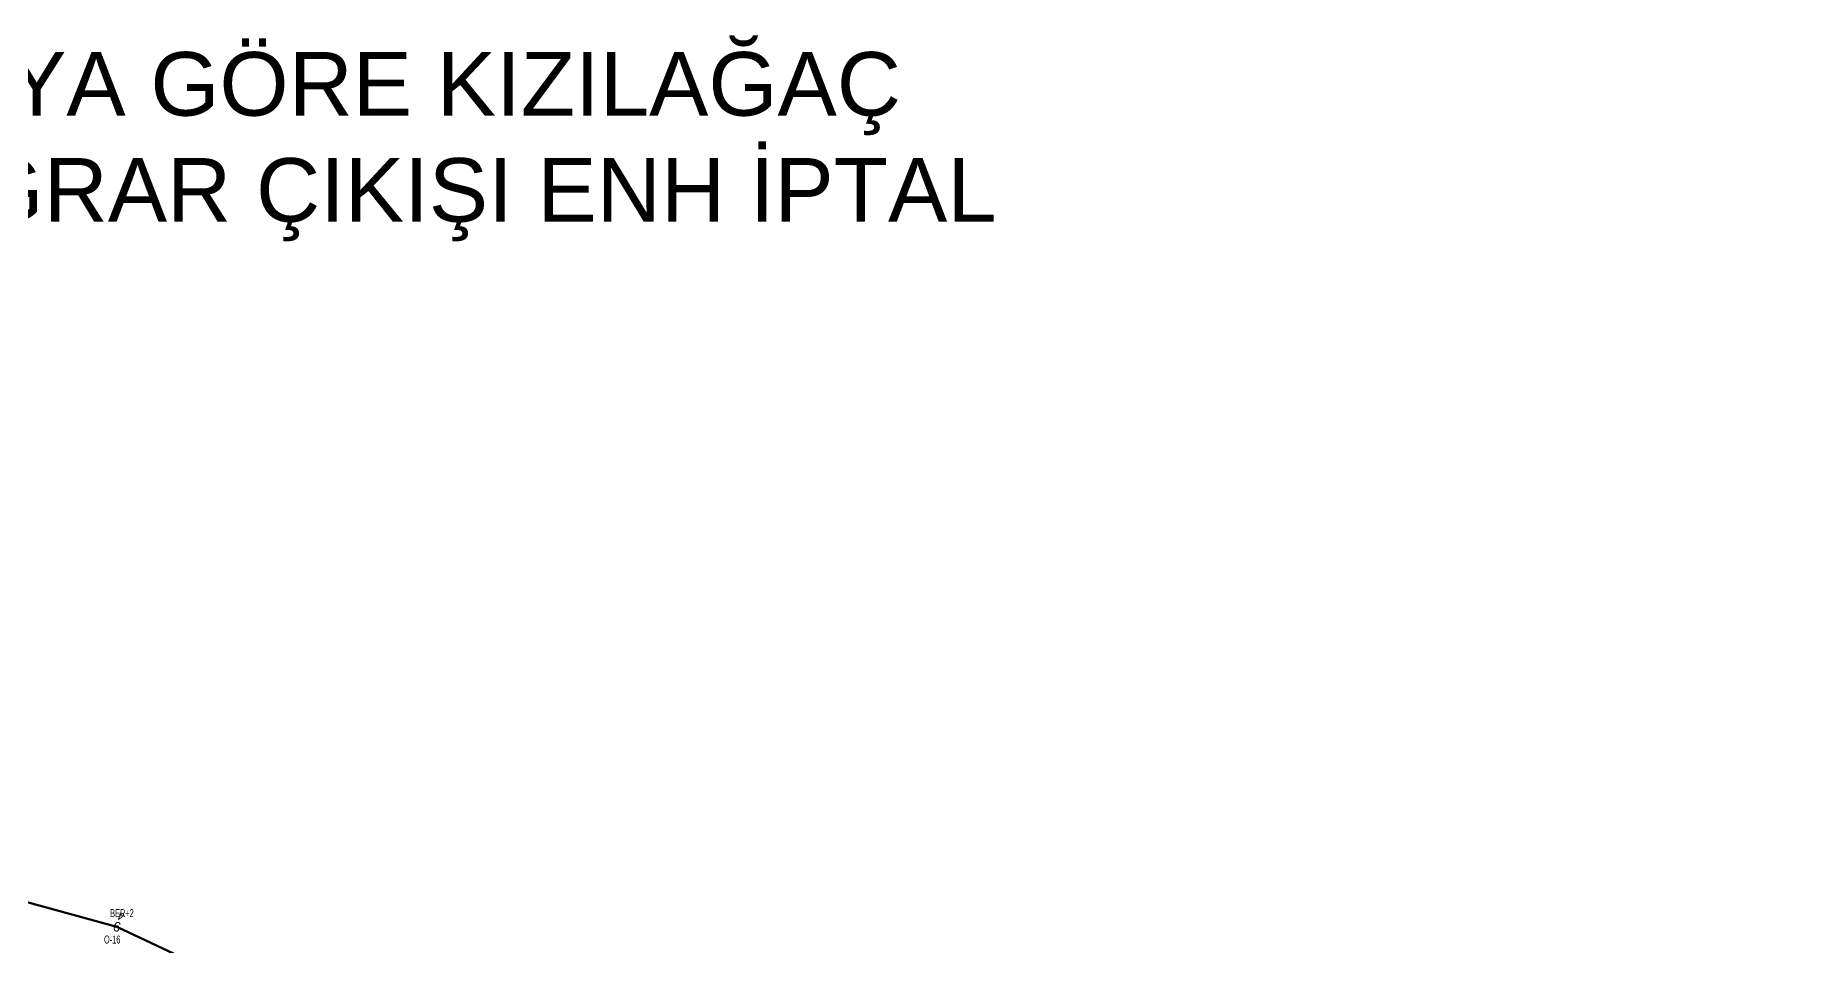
# Model space of a CAD drawing. Header units: millimetres. Extents: x 472380 to 475428, y 4017879 to 4021986.
# Drawn here: x 473384.9 to 473837.7, y 4020362.6 to 4020595.9 of the extents above; entities that cross this region are included whole.
import ezdxf
from ezdxf.enums import TextEntityAlignment as Align

# ---------------------------------------------------------------- set-up
doc = ezdxf.new("R2010")
doc.units = ezdxf.units.MM
doc.layers.add('DIREK_ENH_MEVCUT', color=6, linetype='Continuous', lineweight=25)
doc.layers.add('HAT_ENH_HAVAI_MEVCUT', color=6, linetype='Continuous', lineweight=70)
doc.styles.add('Direk', font='B_CAD')
doc.styles.get("Standard").update_dxf_attribs({"font": 'Arial'})

msp = doc.modelspace()

# ---------------------------------------------------------------- linework, layer by layer
at = {"layer": 'HAT_ENH_HAVAI_MEVCUT'}
for q in [(473207.986347, 4020421.397215), (475295.742, 4019477.16)]:
    msp.add_line((473405.779009, 4020367.465824), q, dxfattribs=at)

# ---------------------------------------------------------------- texts
at = {"color": 4, "insert": (473258.668842, 4020591.599332), "char_height": 16.30284596, "attachment_point": 1}
msp.add_mtext_dynamic_manual_height_columns("\\A1;1.ÇALIŞMAYA GÖRE KIZILAĞAÇ DM'DEN UGRAR ÇIKIŞI ENH İPTAL EDİLDİ. ", width=377.974483, gutter_width=81.51423, heights=[0], dxfattribs=at)
at = {"layer": 'DIREK_ENH_MEVCUT', "width": 0.53}
for s, p in [('BER+2', (473407.060509, 4020370.941761)), ('O-16', (473404.568298, 4020364.181896))]:
    msp.add_text(s, height=2.05, dxfattribs=at).set_placement(p, align=Align.MIDDLE_CENTER)
at = {"layer": 'DIREK_ENH_MEVCUT', "style": 'Direk'}
msp.add_text('6', height=2.5, rotation=343.433924, dxfattribs=at).set_placement((473405.779009, 4020367.465824), align=Align.MIDDLE_CENTER)
at = {"layer": 'DIREK_ENH_MEVCUT', "color": 32, "style": 'Direk'}
msp.add_text('4', height=2, rotation=159.762196, dxfattribs=at).set_placement((473406.747577, 4020370.092966), align=Align.MIDDLE_CENTER)

doc.saveas('drawing.dxf')
